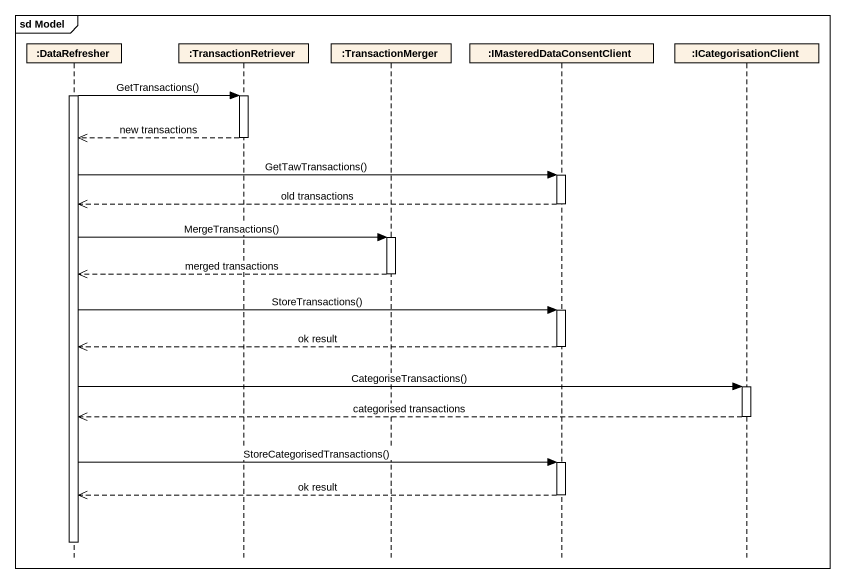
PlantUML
@startuml
mainframe sd Model
hide footbox
participant ":DataRefresher" as DataRefresher
participant ":TransactionRetriever" as TransactionRetriever
participant ":TransactionMerger" as TransactionMerger
participant ":IMasteredDataConsentClient" as IMasteredDataConsentClient
participant ":ICategorisationClient" as ICategorisationClient

activate DataRefresher
DataRefresher -> TransactionRetriever : GetTransactions()
activate TransactionRetriever
TransactionRetriever -->> DataRefresher : new transactions
deactivate TransactionRetriever
DataRefresher -> IMasteredDataConsentClient : GetTawTransactions()
activate IMasteredDataConsentClient
IMasteredDataConsentClient -->> DataRefresher : old transactions
deactivate IMasteredDataConsentClient
DataRefresher -> TransactionMerger : MergeTransactions()
activate TransactionMerger
TransactionMerger -->> DataRefresher : merged transactions
deactivate TransactionMerger
DataRefresher -> IMasteredDataConsentClient : StoreTransactions()
activate IMasteredDataConsentClient
IMasteredDataConsentClient -->> DataRefresher : ok result
deactivate IMasteredDataConsentClient
DataRefresher -> ICategorisationClient : CategoriseTransactions()
activate ICategorisationClient
ICategorisationClient -->> DataRefresher : categorised transactions
deactivate ICategorisationClient
DataRefresher -> IMasteredDataConsentClient : StoreCategorisedTransactions()
activate IMasteredDataConsentClient
IMasteredDataConsentClient -->> DataRefresher : ok result
deactivate IMasteredDataConsentClient
deactivate DataRefresher
@enduml
